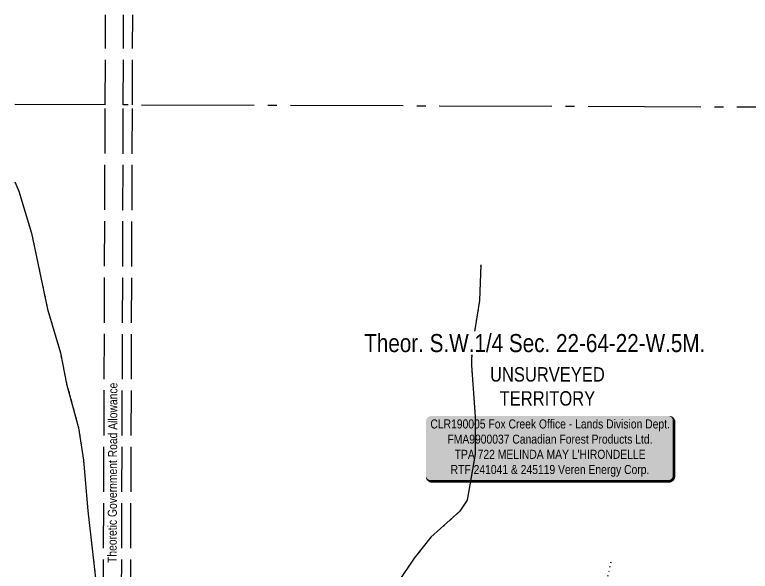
# Model space of a CAD drawing. Extents: x 471563 to 508050, y 6028961 to 6050146.
# Drawn here: x 483552 to 484367, y 6044507 to 6045125 of the extents above; entities that cross this region are included whole.
import ezdxf
from ezdxf.enums import TextEntityAlignment as Align

# ---------------------------------------------------------------- set-up
doc = ezdxf.new("R2010")
doc.units = 0
doc.header["$LTSCALE"] = 5
for name, pattern in [('foc-QUARTERLINE', [33, 25, -3, 2, -3]), ('foc-TOPO', [1, 0.2, -0.8]), ('foc-UNSURVEYED', [12.5, 10, -2.5]), ('foc-WHEELTRACKS', [2, 0.4, -1.6])]:
    doc.linetypes.add(name, pattern=pattern)
for name, color, linetype in [('C-SYMBOL', 7, 'Continuous'), ('L-ROAD-T', 7, 'Continuous'), ('L-SECQ', 8, 'foc-QUARTERLINE'), ('L-UNS-T', 3, 'Continuous'), ('L-USEC', 7, 'foc-UNSURVEYED'), ('T-VEGETATION-CHANGE', 104, 'foc-TOPO'), ('T-WATER-P3', 160, 'foc-WHEELTRACKS')]:
    doc.layers.add(name, color=color, linetype=linetype)
doc.styles.add('175L', font='ARIALN.TTF', dxfattribs={"height": 20})
doc.styles.add('80', font='ARIALN.TTF', dxfattribs={"height": 10})
doc.styles.add('80L', font='ARIALN.TTF', dxfattribs={"height": 10})
doc.styles.add('foc-LtypeFont', font='ARIALN.TTF', dxfattribs={"height": 7.35})
doc.linetypes.add('foc-TOPO-flowdirection-NOLINE', pattern='A,0,[">",foc-LtypeFont,S=0.3,R=0,X=0,Y=-0.945],-20,[">",foc-LtypeFont,S=0.3,R=0,X=0,Y=-0.945],0', length=20)

# ---------------------------------------------------------------- blocks, each defined once
blk = doc.blocks.new('*U76')
h = blk.add_hatch(color=255)
edge = h.paths.add_edge_path()
edge.add_line((-131.5, -37), (131.5, -37))
edge.add_arc((131.5, -31), 6, 270, 360)
edge.add_line((137.5, -31), (137.5, 29.5))
edge.add_arc((131.5, 29.5), 6, 0, 90)
edge.add_line((131.5, 35.5), (-131.5, 35.5))
edge.add_arc((-131.5, 29.5), 6, 90, 180)
edge.add_line((-137.5, 29.5), (-137.5, -31))
edge.add_arc((-131.5, -31), 6, 180, 270)
at = {"color": 44, "flags": 128}
blk.add_lwpolyline([(-131.5, -37, 3, 3, 0), (131.5, -37, 3, 3, 0.414214), (137.5, -31, 3, 3, 0), (137.5, 29.5, 3, 0, 0.414214), (131.5, 35.5, 0, 0, 0), (-131.5, 35.5, 0, 0, 0.414214), (-137.5, 29.5, 0, 0, 0), (-137.5, -31, 0, 3, 0.414214)], format="xyseb", close=True, dxfattribs=at)
at = {"color": 44, "style": '80'}
blk.add_attdef('ENTER_TEXT_001', (-35.99, -5), '', height=10, dxfattribs=at)

msp = doc.modelspace()

# ---------------------------------------------------------------- linework, layer by layer
at = {"layer": 'L-SECQ', "flags": 128}
for points in [[(483652.057, 6045024.646), (483552.057, 6045025.009)], [(484477.388, 6045021.655), (483672.173, 6045024.573)]]:
    msp.add_lwpolyline(points, dxfattribs=at)
at = {"layer": 'L-USEC'}
for p, q in [((483682.216, 6045024.537), (483682.565, 6045124.537)), ((483679.408, 6044220.506), (483682.216, 6045024.537))]:
    msp.add_line(p, q, dxfattribs=at)
at = {"layer": 'L-USEC', "flags": 128}
for points in [[(483652.057, 6045024.646), (483652.406, 6045124.646)], [(483672.173, 6045024.576), (483672.522, 6045124.574)], [(483649.249, 6044220.615), (483652.057, 6045024.646)], [(483669.366, 6044220.545), (483672.173, 6045024.576)]]:
    msp.add_lwpolyline(points, dxfattribs=at)
at = {"layer": 'T-VEGETATION-CHANGE', "flags": 128}
msp.add_lwpolyline([(484192.577, 6044424.008), (484213.609, 6044521.493)], dxfattribs=at)
at = {"layer": 'T-WATER-P3', "flags": 128}
for points in [[(483551.757, 6044939.176), (483556.231, 6044928.979), (483570.442, 6044882.416), (483588.258, 6044798.147), (483602.346, 6044749.603), (483609.324, 6044715.368), (483622.63, 6044666.647), (483627.927, 6044630.735), (483632.798, 6044574.539), (483645.434, 6044463.875), (483663.85, 6044379.302), (483673.308, 6044348.061), (483676.612, 6044310.234), (483686.237, 6044291.964)], [(484068.389, 6044847.348), (484067.01, 6044807.614), (484058.505, 6044754.64), (484058.148, 6044735.733), (484062.297, 6044679.056), (484062.234, 6044637.278), (484053.434, 6044586.463), (484045.348, 6044573.942), (484013.264, 6044545.347), (483994.76, 6044521.935), (483977.088, 6044496.177), (483898.951, 6044428.946), (483860.939, 6044387.524), (483838.964, 6044367.543), (483836.03, 6044365.508), (483828.03, 6044359.963)]]:
    msp.add_lwpolyline(points, dxfattribs=at)
at = {"layer": 'T-WATER-P3', "linetype": 'foc-TOPO-flowdirection-NOLINE', "flags": 128}
for points in [[(483551.757, 6044939.176), (483556.231, 6044928.979), (483570.442, 6044882.416), (483588.258, 6044798.147), (483602.346, 6044749.603), (483609.324, 6044715.368), (483622.63, 6044666.647), (483627.927, 6044630.735), (483632.798, 6044574.539), (483645.434, 6044463.875), (483663.85, 6044379.302), (483673.308, 6044348.061), (483676.612, 6044310.234), (483686.237, 6044291.964)], [(484068.389, 6044847.348), (484067.01, 6044807.614), (484058.505, 6044754.64), (484058.148, 6044735.733), (484062.297, 6044679.056), (484062.234, 6044637.278), (484053.434, 6044586.463), (484045.348, 6044573.942), (484013.264, 6044545.347), (483994.76, 6044521.935), (483977.088, 6044496.177), (483898.951, 6044428.946), (483860.939, 6044387.524), (483838.964, 6044367.543), (483836.03, 6044365.508), (483828.03, 6044359.963)]]:
    msp.add_lwpolyline(points, dxfattribs=at)

# ---------------------------------------------------------------- block references
ref = msp.add_blockref('*U76', (484145.16, 6044644.175))
ref.add_attrib('ENTER_TEXT_001', 'CLR190005 Fox Creek Office - Lands Division Dept.', (484012.615, 6044665.823), dxfattribs={"color": 44, "height": 10, "style": '80'})
ref.add_attrib('ENTER_TEXT_002', 'FMA9900037 Canadian Forest Products Ltd.', (484031.493, 6044648.979), dxfattribs={"color": 44, "height": 10, "style": '80'})
ref.add_attrib('ENTER_TEXT_003', "TPA 722 MELINDA MAY L'HIRONDELLE", (484039.508, 6044632.134), dxfattribs={"color": 44, "height": 10, "style": '80'})
ref.add_attrib('ENTER_TEXT_004', 'RTF 241041 & 245119 Veren Energy Corp.', (484035.04, 6044615.29), dxfattribs={"color": 44, "height": 10, "style": '80'})

# ---------------------------------------------------------------- texts
at = {"layer": 'L-ROAD-T', "style": '80L'}
msp.add_text('Theoretic Government Road Allowance', height=10, rotation=89.737655, dxfattribs=at).set_placement((483660.169, 6044616.628), align=Align.MIDDLE_CENTER)
at = {"layer": 'L-UNS-T', "color": 3, "insert": (484142.318, 6044712.362), "char_height": 16, "attachment_point": 5, "style": '80L'}
msp.add_mtext_dynamic_manual_height_columns('UNSURVEYED TERRITORY', width=126.41479, gutter_width=47.5, heights=[0], dxfattribs=at)

# ---------------------------------------------------------------- next in the draw order: texts
at = {"layer": 'C-SYMBOL', "color": 3, "insert": (484128.287, 6044770.519), "char_height": 20, "width": 380.10389, "attachment_point": 2, "style": '175L', "bg_fill": 3, "box_fill_scale": 1.15, "bg_fill_color": 256, "bg_fill_true_color": 256, "bg_fill_transparency": 0}
msp.add_mtext('Theor. S.W.1/4 Sec. 22-64-22-W.5M.', dxfattribs=at)

doc.saveas('drawing.dxf')
